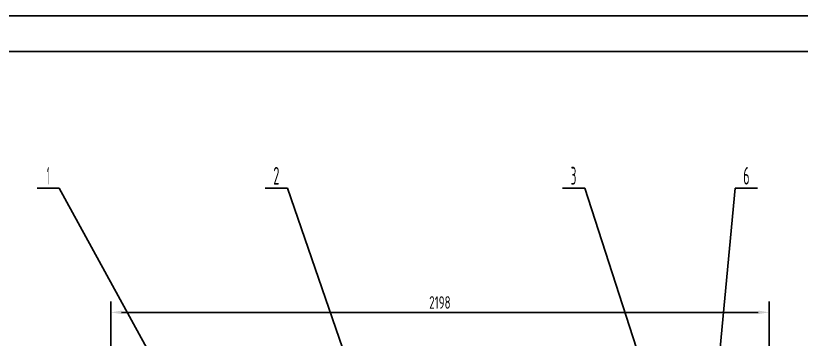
# Model space of a CAD drawing. Header units: millimetres. Extents: x 0 to 10092, y -1 to 7128.
# Drawn here: x 1321 to 3944, y 6046 to 7128 of the extents above; entities that cross this region are included whole.
import ezdxf
from ezdxf.enums import TextEntityAlignment as Align

# ---------------------------------------------------------------- set-up
doc = ezdxf.new("R2010")
doc.units = ezdxf.units.MM
doc.header["$LTSCALE"] = 120
for name, color, linetype in [('01', 7, 'Continuous'), ('02', 1, 'Continuous'), ('08', 1, 'Continuous'), ('11', 3, 'Continuous')]:
    doc.layers.add(name, color=color, linetype=linetype)
doc.styles.get("Standard").update_dxf_attribs({"font": 'isocp', "width": 0.707, "bigfont": 'intecad.shx'})
doc.dimstyles.new('INTE', dxfattribs={"dimscale": 12, "dimtxt": 3.5, "dimasz": 3, "dimexe": 3, "dimexo": 0, "dimgap": 1, "dimtad": 1, "dimdec": 3, "dimdsep": 46, "dimtxsty": 'Standard', "dimcen": 0, "dimclrd": 1, "dimclre": 1, "dimclrt": 3, "dimaunit": 1, "dimadec": 0, "dimazin": 0, "dimtfac": 1, "dimtdec": 3, "dimtmove": 0, "dimatfit": 0, "dimfxl": 3, "dimarcsym": 0})

# ---------------------------------------------------------------- blocks, each defined once
blk = doc.blocks.new('*D72')
at = {"layer": '08', "color": 1, "lineweight": -2}
for p, q in [((1638.4, 5708.1), (1638.4, 6172.3)), ((3836.4, 5708.1), (3836.4, 6172.3)), ((1674.4, 6136.3), (3800.4, 6136.3))]:
    blk.add_line(p, q, dxfattribs=at)
at = {"layer": '08', "color": 1}
for points in [[(1674.4, 6142.3), (1674.4, 6130.3), (1638.4, 6136.3)], [(3800.4, 6142.3), (3800.4, 6130.3), (3836.4, 6136.3)]]:
    blk.add_solid(points, dxfattribs=at)
at = {"layer": 'Defpoints', "color": 0}
for p in [(3836.4, 6136.3), (1638.4, 5708.1), (3836.4, 5708.1)]:
    blk.add_point(p, dxfattribs=at)
at = {"layer": '08', "color": 3, "insert": (2737.4, 6169.3), "char_height": 42, "attachment_point": 5}
blk.add_mtext('2198', dxfattribs=at)
blk = doc.blocks.new('*U200')
at = {"layer": '01'}
blk.add_lwpolyline([(831, 584), (25, 584)], dxfattribs=at)
at = {"layer": '02'}
blk.add_lwpolyline([(841, 594), (0, 594)], dxfattribs=at)

msp = doc.modelspace()

# ---------------------------------------------------------------- linework, layer by layer
at = {"layer": '02'}
for p, q in [((1466.3945, 6551.2959), (1391.9945, 6551.2959)), ((1932.0765, 5700.7534), (1466.3945, 6551.2959)), ((2228.4195, 6551.2959), (2154.0195, 6551.2959)), ((2712.9169, 5141.5569), (2228.4195, 6551.2959)), ((3220.9336, 6551.2959), (3146.5336, 6551.2959)), ((3601.9461, 5371.8143), (3220.9336, 6551.2959)), ((3659.0058, 5868.9947), (3723.8003, 6551.2959)), ((3723.8003, 6551.2959), (3798.2003, 6551.2959))]:
    msp.add_line(p, q, dxfattribs=at)

# ---------------------------------------------------------------- block references
at = {"layer": '01', "xscale": 12, "yscale": 12, "zscale": 12}
msp.add_blockref('*U200', (0, 0), dxfattribs=at)

# ---------------------------------------------------------------- texts
at = {"layer": '11'}
for s, width, p, p2 in [('1', 0.404, (1424.9952, 6563.2959), (1433.3939, 6563.2959)), ('2', 0.562593, (2181.0266, 6563.2959), (2201.4125, 6563.2959)), ('3', 0.527686, (3174.4651, 6563.2959), (3193.002, 6563.2959)), ('6', 0.600695, (3750.3035, 6563.2959), (3771.6971, 6563.2959))]:
    msp.add_text(s, height=59.397, dxfattribs=dict(at, width=width)).set_placement(p, p2, align=Align.FIT)

# ---------------------------------------------------------------- dimensions: what is measured, and where the dimension line sits
at = {"layer": '08'}
dim = msp.add_linear_dim(base=(3836.3795, 6136.3411), p1=(1638.3795, 5708.1367), p2=(3836.3795, 5708.1367), dimstyle='INTE', dxfattribs=at)
dim.commit()
dim.dimension.update_dxf_attribs({"geometry": '*D72', "text_midpoint": (2737.3795, 6169.3452)})

doc.saveas('drawing.dxf')
